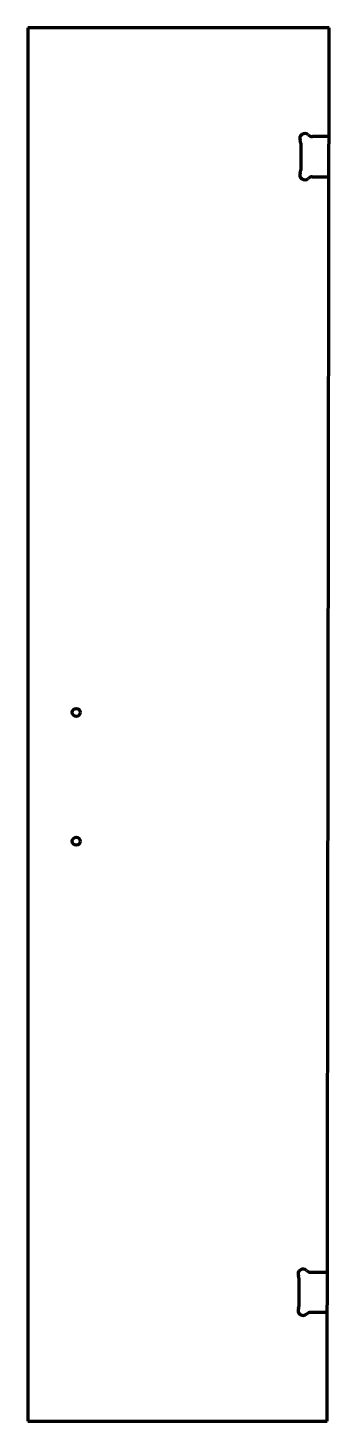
# Model space of a CAD drawing. Header units: inches. Extents: x 0 to 18.7, y 0 to 86.5.
import ezdxf

# ---------------------------------------------------------------- set-up
doc = ezdxf.new("R2010")
doc.units = ezdxf.units.IN
doc.header["$MEASUREMENT"] = 0
doc.layers.add('1', color=7, linetype='Continuous')

msp = doc.modelspace()

# ---------------------------------------------------------------- linework, layer by layer
at = {"color": 7, "lineweight": 90}
for p, q in [((0, 86.5), (0, 0)), ((18.688, 86.5), (0, 86.5)), ((18.562, 0), (18.688, 86.5)), ((0, 0), (18.562, 0))]:
    msp.add_line(p, q, dxfattribs=at)
at = {"layer": '1', "color": 7, "lineweight": 90}
for p, q in [((18.678, 79.75), (17.65, 79.751)), ((16.927, 79.341), (16.925, 77.664)), ((17.646, 77.251), (18.674, 77.25)), ((16.823, 7.164), (16.825, 8.841)), ((17.548, 9.251), (18.576, 9.25)), ((18.572, 6.75), (17.544, 6.751))]:
    msp.add_line(p, q, dxfattribs=at)
at = {"layer": '1', "color": 1, "lineweight": 90}
for centre in [(3, 44), (3, 36)]:
    msp.add_circle(centre, 0.25, dxfattribs=at)
at = {"layer": '1', "color": 7, "lineweight": 90}
for centre, radius, start, end in [((17.178, 79.627), 0.312, 46.57544, 204.53718), ((17.65, 80.126), 0.375, 226.57544, 269.9172), ((16.552, 79.342), 0.375, 359.9172, 384.53718), ((17.174, 77.377), 0.312, 155.29723, 313.25896), ((16.55, 77.664), 0.375, 335.29723, 359.9172), ((17.645, 76.876), 0.375, 89.9172, 133.25896), ((17.076, 9.127), 0.312, 46.57544, 204.53718), ((16.45, 8.842), 0.375, 359.9172, 384.53718), ((17.548, 9.626), 0.375, 226.57544, 269.9172), ((17.072, 6.877), 0.312, 155.29723, 313.25896), ((16.448, 7.164), 0.375, 335.29723, 359.9172), ((17.544, 6.376), 0.375, 89.9172, 133.25896)]:
    msp.add_arc(centre, radius, start, end, dxfattribs=at)

doc.saveas('drawing.dxf')
